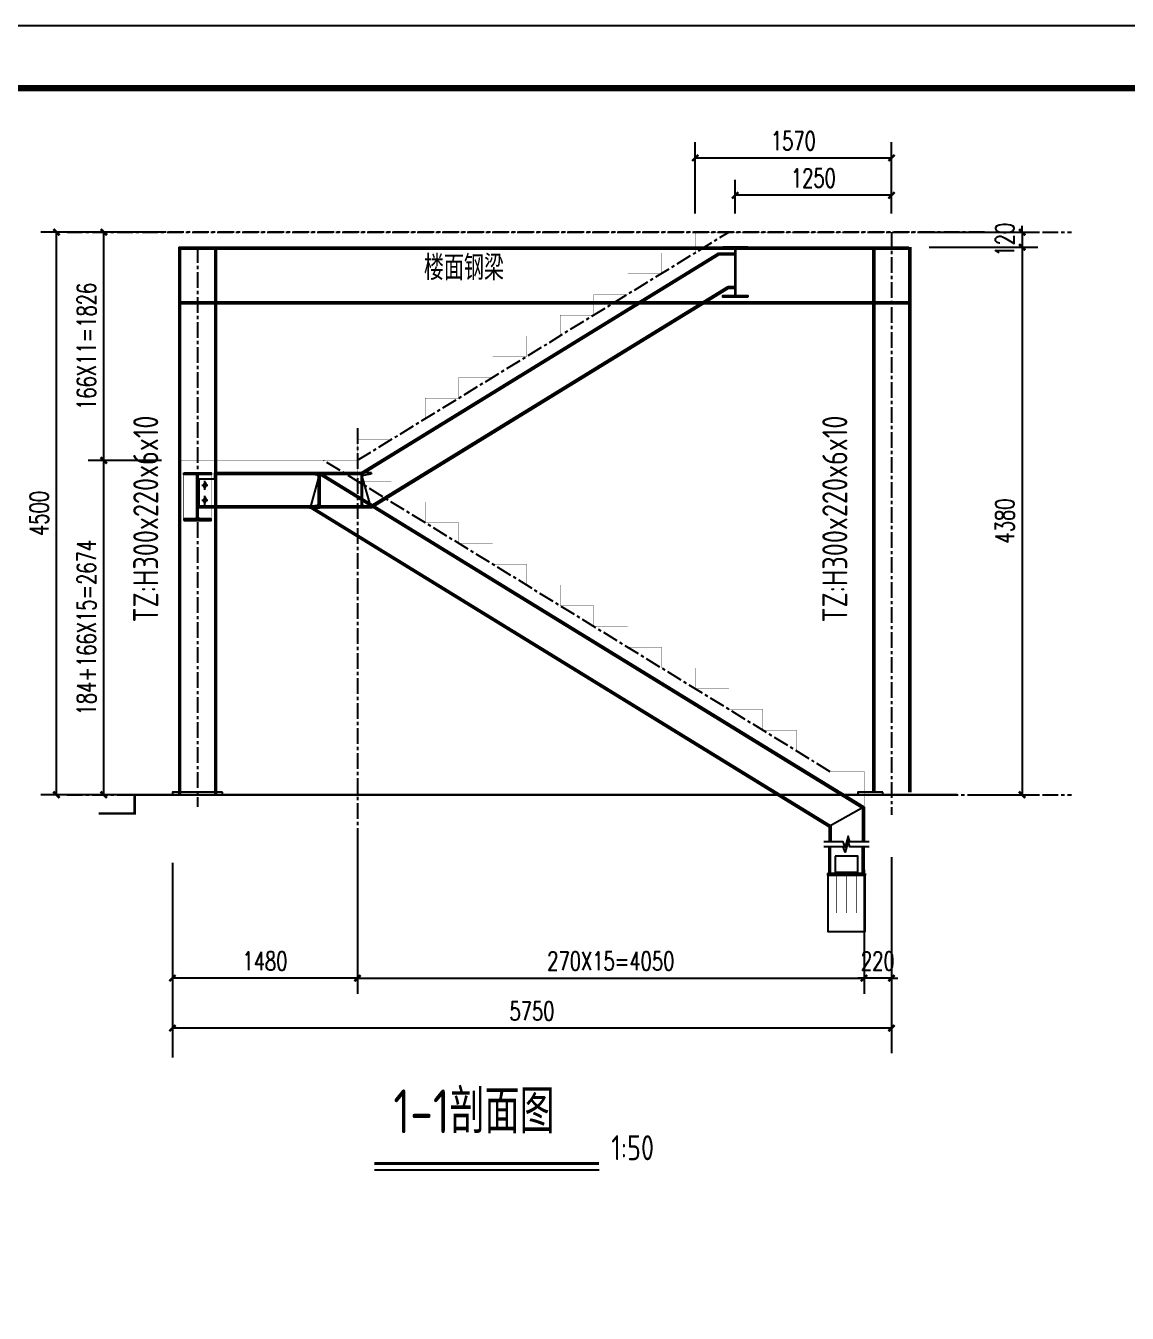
# Model space of a CAD drawing. Extents: x 180850 to 1399066, y 113487 to 334416.
# Drawn here: x 564763 to 573571, y 124188 to 134487 of the extents above; entities that cross this region are included whole.
import ezdxf
from ezdxf.enums import TextEntityAlignment as Align

# ---------------------------------------------------------------- set-up
doc = ezdxf.new("R2010")
doc.units = 0
doc.header["$LTSCALE"] = 1000
doc.linetypes.add('0$0$CENTERX2', pattern=[4, 2.5, -0.5, 0.5, -0.5])
for name, color, linetype in [('A-土建墙柱（含管井、立管）', 6, 'Continuous'), ('AXIS', 3, 'Continuous'), ('BEAM_DE', 7, 'Continuous'), ('DOTE', 1, 'Continuous'), ('GL', 150, 'Continuous'), ('GZ', 50, 'Continuous'), ('NUM', 7, 'Continuous'), ('Prof', 2, 'Continuous'), ('PUB_TITLE', 4, 'Continuous'), ('PZ', 202, 'Continuous'), ('STGJ_BOLT_THIN', 9, 'Continuous'), ('WL', 10, 'Continuous'), ('型钢', 6, 'Continuous')]:
    doc.layers.add(name, color=color, linetype=linetype)
doc.layers.add('S-OTHR-THIN', color=7, linetype='Continuous', lineweight=18)
doc.styles.add('_TCH_DIM_T3', font='SIMPLEX', dxfattribs={"width": 0.705882, "bigfont": 'GBCBIG'})
doc.styles.add('TSSD_Norm', font='tssdeng.shx', dxfattribs={"bigfont": 'hztxt.shx'})
doc.dimstyles.new('_TCH_ARCH&&50', dxfattribs={"dimtxt": 148.75, "dimasz": 50, "dimexe": 125, "dimexo": 150, "dimgap": 63.125, "dimtad": 1, "dimdec": 0, "dimzin": 0, "dimdsep": 46, "dimtxsty": '_TCH_DIM_T3', "dimblk": 'ARCHTICK', "dimcen": 0.09, "dimclrt": 7, "dimazin": 2, "dimtfac": 1, "dimtdec": 0, "dimtix": 1, "dimtmove": 2, "dimatfit": 3, "dimfxl": 1, "dimtolj": 1, "dimtzin": 0, "dimarcsym": 0})

# ---------------------------------------------------------------- blocks, each defined once
blk = doc.blocks.new('_ArchTick')
at = {"color": 0, "linetype": 'ByBlock', "const_width": 0.4}
blk.add_lwpolyline([(-0.5, -0.5), (0.5, 0.5)], dxfattribs=at)
blk = doc.blocks.new('*D1665')
at = {"layer": 'AXIS', "color": 0, "linetype": 'ByBlock', "lineweight": -2, "transparency": 16777216}
for p, q in [((565936, 127686), (565936, 126344)), ((571686, 127686), (571686, 126344)), ((571686, 126469), (565936, 126469))]:
    blk.add_line(p, q, dxfattribs=at)
at = {"layer": 'Defpoints', "color": 0, "linetype": 'ByBlock', "transparency": 16777216}
for p in [(565936, 127836), (571686, 127836), (565936, 126469)]:
    blk.add_point(p, dxfattribs=at)
at = {"layer": 'AXIS', "color": 0, "linetype": 'ByBlock', "lineweight": -2, "transparency": 16777216, "xscale": 50, "yscale": 50, "zscale": 50, "rotation": 180}
blk.add_blockref('_ArchTick', (565936, 126469), dxfattribs=at)
at = {"layer": 'AXIS', "color": 0, "linetype": 'ByBlock', "lineweight": -2, "transparency": 16777216, "xscale": 50, "yscale": 50, "zscale": 50}
blk.add_blockref('_ArchTick', (571686, 126469), dxfattribs=at)
at = {"layer": 'AXIS', "color": 7, "linetype": 'ByBlock', "transparency": 16777216, "insert": (568811, 126606), "char_height": 148.8, "attachment_point": 5, "style": '_TCH_DIM_T3'}
blk.add_mtext('\\A1;5750', dxfattribs=at)
blk = doc.blocks.new('*D1666')
at = {"layer": 'AXIS', "color": 0, "linetype": 'ByBlock', "lineweight": -2, "transparency": 16777216}
for p, q in [((567416, 127997), (567416, 126744)), ((565936, 127686), (565936, 126744)), ((567416, 126869), (565936, 126869))]:
    blk.add_line(p, q, dxfattribs=at)
at = {"layer": 'Defpoints', "color": 0, "linetype": 'ByBlock', "transparency": 16777216}
for p in [(567416, 128147), (565936, 127836), (565936, 126869)]:
    blk.add_point(p, dxfattribs=at)
at = {"layer": 'AXIS', "color": 0, "linetype": 'ByBlock', "lineweight": -2, "transparency": 16777216, "xscale": 50, "yscale": 50, "zscale": 50, "rotation": 180}
blk.add_blockref('_ArchTick', (565936, 126869), dxfattribs=at)
at = {"layer": 'AXIS', "color": 0, "linetype": 'ByBlock', "lineweight": -2, "transparency": 16777216, "xscale": 50, "yscale": 50, "zscale": 50}
blk.add_blockref('_ArchTick', (567416, 126869), dxfattribs=at)
at = {"layer": 'AXIS', "color": 7, "linetype": 'ByBlock', "transparency": 16777216, "insert": (566676, 127006), "char_height": 148.8, "attachment_point": 5, "style": '_TCH_DIM_T3'}
blk.add_mtext('\\A1;1480', dxfattribs=at)
blk = doc.blocks.new('*D1667')
at = {"layer": 'AXIS', "color": 0, "linetype": 'ByBlock', "lineweight": -2, "transparency": 16777216}
for p, q in [((565848, 131010), (565262, 131010)), ((565387, 128336), (565387, 131010)), ((565836, 128336), (565262, 128336))]:
    blk.add_line(p, q, dxfattribs=at)
at = {"layer": 'Defpoints', "color": 0, "linetype": 'ByBlock', "transparency": 16777216}
for p in [(565387, 131010), (565998, 131010), (565986, 128336)]:
    blk.add_point(p, dxfattribs=at)
at = {"layer": 'AXIS', "color": 0, "linetype": 'ByBlock', "lineweight": -2, "transparency": 16777216, "xscale": 50, "yscale": 50, "zscale": 50}
for p, rotation in [((565387, 131010), 90), ((565387, 128336), 270)]:
    blk.add_blockref('_ArchTick', p, dxfattribs=dict(at, rotation=rotation))
at = {"layer": 'AXIS', "color": 7, "linetype": 'ByBlock', "transparency": 16777216, "insert": (565250, 129673), "char_height": 148.75, "attachment_point": 5, "rotation": 90, "style": '_TCH_DIM_T3'}
blk.add_mtext('\\A1;184+166X15=2674', dxfattribs=at)
blk = doc.blocks.new('*D1668')
at = {"layer": 'AXIS', "color": 0, "linetype": 'ByBlock', "lineweight": -2, "transparency": 16777216}
for p, q in [((565886, 132836), (564884, 132836)), ((565009, 128336), (565009, 132836)), ((565836, 128336), (564884, 128336))]:
    blk.add_line(p, q, dxfattribs=at)
at = {"layer": 'Defpoints', "color": 0, "linetype": 'ByBlock', "transparency": 16777216}
for p in [(565009, 132836), (566036, 132836), (565986, 128336)]:
    blk.add_point(p, dxfattribs=at)
at = {"layer": 'AXIS', "color": 0, "linetype": 'ByBlock', "lineweight": -2, "transparency": 16777216, "xscale": 50, "yscale": 50, "zscale": 50}
for p, rotation in [((565009, 132836), 90), ((565009, 128336), 270)]:
    blk.add_blockref('_ArchTick', p, dxfattribs=dict(at, rotation=rotation))
at = {"layer": 'AXIS', "color": 7, "linetype": 'ByBlock', "transparency": 16777216, "insert": (564871, 130586), "char_height": 148.8, "attachment_point": 5, "rotation": 90, "style": '_TCH_DIM_T3'}
blk.add_mtext('\\A1;4500', dxfattribs=at)
blk = doc.blocks.new('*D1669')
at = {"layer": 'AXIS', "color": 0, "linetype": 'ByBlock', "lineweight": -2, "transparency": 16777216}
for p, q in [((565886, 132836), (565262, 132836)), ((565387, 131010), (565387, 132836)), ((565848, 131010), (565262, 131010))]:
    blk.add_line(p, q, dxfattribs=at)
at = {"layer": 'Defpoints', "color": 0, "linetype": 'ByBlock', "transparency": 16777216}
for p in [(565387, 132836), (566036, 132836), (565998, 131010)]:
    blk.add_point(p, dxfattribs=at)
at = {"layer": 'AXIS', "color": 0, "linetype": 'ByBlock', "lineweight": -2, "transparency": 16777216, "xscale": 50, "yscale": 50, "zscale": 50}
for p, rotation in [((565387, 132836), 90), ((565387, 131010), 270)]:
    blk.add_blockref('_ArchTick', p, dxfattribs=dict(at, rotation=rotation))
at = {"layer": 'AXIS', "color": 7, "linetype": 'ByBlock', "transparency": 16777216, "insert": (565250, 131923), "char_height": 148.75, "attachment_point": 5, "rotation": 90, "style": '_TCH_DIM_T3'}
blk.add_mtext('\\A1;166X11=1826', dxfattribs=at)
blk = doc.blocks.new('*D1670')
at = {"layer": 'AXIS', "color": 0, "linetype": 'ByBlock', "lineweight": -2, "transparency": 16777216}
for p, q in [((571986, 132716), (572855, 132716)), ((572730, 132716), (572730, 128336)), ((572350, 128336), (572855, 128336))]:
    blk.add_line(p, q, dxfattribs=at)
at = {"layer": 'Defpoints', "color": 0, "linetype": 'ByBlock', "transparency": 16777216}
for p in [(571836, 132716), (572200, 128336), (572730, 128336)]:
    blk.add_point(p, dxfattribs=at)
at = {"layer": 'AXIS', "color": 0, "linetype": 'ByBlock', "lineweight": -2, "transparency": 16777216, "xscale": 50, "yscale": 50, "zscale": 50}
for p, rotation in [((572730, 132716), 90), ((572730, 128336), 270)]:
    blk.add_blockref('_ArchTick', p, dxfattribs=dict(at, rotation=rotation))
at = {"layer": 'AXIS', "color": 7, "linetype": 'ByBlock', "transparency": 16777216, "insert": (572592, 130526), "char_height": 148.8, "attachment_point": 5, "rotation": 90, "style": '_TCH_DIM_T3'}
blk.add_mtext('\\A1;4380', dxfattribs=at)
blk = doc.blocks.new('*D1671')
at = {"layer": 'AXIS', "color": 0, "linetype": 'ByBlock', "lineweight": -2, "transparency": 16777216}
for p, q in [((567416, 127997), (567416, 126744)), ((571466, 127736), (571466, 126744)), ((567416, 126869), (571466, 126869))]:
    blk.add_line(p, q, dxfattribs=at)
at = {"layer": 'Defpoints', "color": 0, "linetype": 'ByBlock', "transparency": 16777216}
for p in [(567416, 128147), (571466, 127886), (571466, 126869)]:
    blk.add_point(p, dxfattribs=at)
at = {"layer": 'AXIS', "color": 0, "linetype": 'ByBlock', "lineweight": -2, "transparency": 16777216, "xscale": 50, "yscale": 50, "zscale": 50, "rotation": 180}
blk.add_blockref('_ArchTick', (567416, 126869), dxfattribs=at)
at = {"layer": 'AXIS', "color": 0, "linetype": 'ByBlock', "lineweight": -2, "transparency": 16777216, "xscale": 50, "yscale": 50, "zscale": 50}
blk.add_blockref('_ArchTick', (571466, 126869), dxfattribs=at)
at = {"layer": 'AXIS', "color": 7, "linetype": 'ByBlock', "transparency": 16777216, "insert": (569441, 127006), "char_height": 148.75, "attachment_point": 5, "style": '_TCH_DIM_T3'}
blk.add_mtext('\\A1;270X15=4050', dxfattribs=at)
blk = doc.blocks.new('A$C1A291124')
at = {"layer": '型钢'}
for p, q in [((-82, -4), (-82, 0)), ((-82, 0), (0, 0)), ((0, 0), (0, -280)), ((-21, -19), (-77, -10)), ((-10, -249), (-10, -31)), ((-82, -276), (-82, -280)), ((-82, -280), (0, -280)), ((-21, -261), (-77, -270))]:
    blk.add_line(p, q, dxfattribs=at)
for centre, radius, start, end in [((-76, -4), 6.25, 180, 261), ((-22, -31), 12.5, 0, 81), ((-76, -276), 6.25, 99, 180), ((-22, -249), 12.5, 279, 0)]:
    blk.add_arc(centre, radius, start, end, dxfattribs=at)
blk = doc.blocks.new('*D1672')
at = {"layer": 'AXIS', "color": 0, "linetype": 'ByBlock', "lineweight": -2, "transparency": 16777216}
for p, q in [((572730, 132836), (572730, 132886)), ((571986, 132836), (572855, 132836)), ((572730, 132836), (572730, 132716)), ((571986, 132716), (572855, 132716)), ((572730, 132716), (572730, 132666))]:
    blk.add_line(p, q, dxfattribs=at)
at = {"layer": 'Defpoints', "color": 0, "linetype": 'ByBlock', "transparency": 16777216}
for p in [(571836, 132836), (571836, 132716), (572730, 132716)]:
    blk.add_point(p, dxfattribs=at)
at = {"layer": 'AXIS', "color": 0, "linetype": 'ByBlock', "lineweight": -2, "transparency": 16777216, "xscale": 50, "yscale": 50, "zscale": 50}
for p, rotation in [((572730, 132836), 270), ((572730, 132716), 90)]:
    blk.add_blockref('_ArchTick', p, dxfattribs=dict(at, rotation=rotation))
at = {"layer": 'AXIS', "color": 7, "linetype": 'ByBlock', "transparency": 16777216, "insert": (572592, 132776), "char_height": 148.8, "attachment_point": 5, "rotation": 90, "style": '_TCH_DIM_T3'}
blk.add_mtext('\\A1;120', dxfattribs=at)
blk = doc.blocks.new('*D1673')
at = {"layer": 'AXIS', "color": 0, "linetype": 'ByBlock', "lineweight": -2, "transparency": 16777216}
for p, q in [((571466, 127736), (571466, 126744)), ((571686, 127686), (571686, 126744)), ((571466, 126869), (571416, 126869)), ((571686, 126869), (571466, 126869)), ((571686, 126869), (571736, 126869))]:
    blk.add_line(p, q, dxfattribs=at)
at = {"layer": 'Defpoints', "color": 0, "linetype": 'ByBlock', "transparency": 16777216}
for p in [(571466, 127886), (571686, 127836), (571466, 126869)]:
    blk.add_point(p, dxfattribs=at)
at = {"layer": 'AXIS', "color": 0, "linetype": 'ByBlock', "lineweight": -2, "transparency": 16777216, "xscale": 50, "yscale": 50, "zscale": 50}
blk.add_blockref('_ArchTick', (571466, 126869), dxfattribs=at)
at = {"layer": 'AXIS', "color": 0, "linetype": 'ByBlock', "lineweight": -2, "transparency": 16777216, "xscale": 50, "yscale": 50, "zscale": 50, "rotation": 180}
blk.add_blockref('_ArchTick', (571686, 126869), dxfattribs=at)
at = {"layer": 'AXIS', "color": 7, "linetype": 'ByBlock', "transparency": 16777216, "insert": (571576, 127006), "char_height": 148.8, "attachment_point": 5, "style": '_TCH_DIM_T3'}
blk.add_mtext('\\A1;220', dxfattribs=at)
blk = doc.blocks.new('*D1691')
at = {"layer": 'AXIS', "color": 0, "linetype": 'ByBlock', "lineweight": -2, "transparency": 16777216}
for p, q in [((570116, 132986), (570116, 133555)), ((571686, 132986), (571686, 133555)), ((570116, 133430), (571686, 133430))]:
    blk.add_line(p, q, dxfattribs=at)
at = {"layer": 'Defpoints', "color": 0, "linetype": 'ByBlock', "transparency": 16777216}
for p in [(571686, 133430), (570116, 132836), (571686, 132836)]:
    blk.add_point(p, dxfattribs=at)
at = {"layer": 'AXIS', "color": 0, "linetype": 'ByBlock', "lineweight": -2, "transparency": 16777216, "xscale": 50, "yscale": 50, "zscale": 50, "rotation": 180}
blk.add_blockref('_ArchTick', (570116, 133430), dxfattribs=at)
at = {"layer": 'AXIS', "color": 0, "linetype": 'ByBlock', "lineweight": -2, "transparency": 16777216, "xscale": 50, "yscale": 50, "zscale": 50}
blk.add_blockref('_ArchTick', (571686, 133430), dxfattribs=at)
at = {"layer": 'AXIS', "color": 7, "linetype": 'ByBlock', "transparency": 16777216, "insert": (570901, 133567), "char_height": 148.8, "attachment_point": 5, "style": '_TCH_DIM_T3'}
blk.add_mtext('\\A1;1570', dxfattribs=at)
blk = doc.blocks.new('*D1692')
at = {"layer": 'AXIS', "color": 0, "linetype": 'ByBlock', "lineweight": -2, "transparency": 16777216}
for p, q in [((570436, 132986), (570436, 133256)), ((571686, 132986), (571686, 133256)), ((571686, 133131), (570436, 133131))]:
    blk.add_line(p, q, dxfattribs=at)
at = {"layer": 'Defpoints', "color": 0, "linetype": 'ByBlock', "transparency": 16777216}
for p in [(570436, 133131), (570436, 132836), (571686, 132836)]:
    blk.add_point(p, dxfattribs=at)
at = {"layer": 'AXIS', "color": 0, "linetype": 'ByBlock', "lineweight": -2, "transparency": 16777216, "xscale": 50, "yscale": 50, "zscale": 50, "rotation": 180}
blk.add_blockref('_ArchTick', (570436, 133131), dxfattribs=at)
at = {"layer": 'AXIS', "color": 0, "linetype": 'ByBlock', "lineweight": -2, "transparency": 16777216, "xscale": 50, "yscale": 50, "zscale": 50}
blk.add_blockref('_ArchTick', (571686, 133131), dxfattribs=at)
at = {"layer": 'AXIS', "color": 7, "linetype": 'ByBlock', "transparency": 16777216, "insert": (571061, 133269), "char_height": 148.8, "attachment_point": 5, "style": '_TCH_DIM_T3'}
blk.add_mtext('\\A1;1250', dxfattribs=at)

msp = doc.modelspace()

# ---------------------------------------------------------------- hatches: boundary and pattern name
at = {"layer": 'STGJ_BOLT_THIN'}
for points in [[(566196.39, 130787.75), (566184.39, 130811.75), (566196.39, 130835.75), (566208.39, 130811.75)], [(566196.39, 130667.75), (566184.39, 130691.75), (566196.39, 130715.75), (566208.39, 130691.75)]]:
    msp.add_hatch(color=256, dxfattribs=at).paths.add_polyline_path(points)

# ---------------------------------------------------------------- linework, layer by layer
for p, q in [((565986.4, 132715.75), (571824.39, 132715.75)), ((565986.4, 132703.75), (571824.39, 132703.75)), ((565986.4, 132277.75), (571824.39, 132277.75)), ((565986.4, 132265.75), (571824.39, 132265.75))]:
    msp.add_line(p, q)
at = {"layer": 'A-土建墙柱（含管井、立管）'}
msp.add_line((571416.39, 127715.02), (571236.39, 127715.02), dxfattribs=at)
msp.add_lwpolyline([(571236.39, 127845.02), (571236.39, 127705.02), (571416.39, 127705.02), (571416.39, 127845.02)], close=True, dxfattribs=at)
at = {"layer": 'AXIS', "linetype": 'ByBlock'}
for p, q in [((571686.39, 127835.75), (571686.39, 126268.5)), ((565936.39, 127791.88), (565936.39, 126233.36))]:
    msp.add_line(p, q, dxfattribs=at)
at = {"layer": 'BEAM_DE'}
msp.add_lwpolyline([(571476.39, 127705.02), (571176.39, 127705.02), (571176.39, 127241.83), (571476.39, 127241.83)], close=True, dxfattribs=at)
at = {"layer": 'DOTE', "color": 8, "linetype": '0$0$CENTERX2', "ltscale": 0.05}
for p, q in [((572428.42, 132835.75), (564883.8, 132835.75)), ((565093.31, 132835.75), (573125.48, 132835.75)), ((567416.39, 131011.75), (570385.82, 132837.4)), ((571686.39, 132835.75), (571686.39, 128174.62)), ((566136.39, 132715.75), (566136.39, 128240.32)), ((567416.39, 131268.2), (567416.39, 127980.96)), ((571196.39, 128519.75), (567146.39, 131009.75)), ((565093.31, 128335.75), (573125.48, 128335.75))]:
    msp.add_line(p, q, dxfattribs=at)
at = {"layer": 'GL'}
for p, q in [((567444.67, 130911.75), (570303.2, 132669.22)), ((567448.35, 130898.75), (570306.87, 132656.22)), ((570303.2, 132669.22), (570432.39, 132669.22)), ((570306.87, 132656.22), (570432.39, 132656.22)), ((570428.89, 132715.75), (570428.89, 132715.75)), ((567520.18, 130644.75), (570378.71, 132402.22)), ((567523.86, 130631.75), (570382.39, 132389.22)), ((570378.71, 132402.22), (570432.39, 132402.22)), ((570382.39, 132389.22), (570432.39, 132389.22)), ((567444.67, 130911.75), (566271.39, 130911.75)), ((566271.39, 130911.75), (566271.39, 130861.75)), ((567114.85, 130911.75), (567037.35, 130631.75)), ((571466.39, 128236.37), (567114.85, 130911.75)), ((567523.86, 130631.75), (567444.67, 130911.75)), ((566146.39, 130861.75), (566271.39, 130861.75)), ((566146.39, 130861.75), (566146.39, 130631.75)), ((567448.34, 130898.75), (566271.39, 130898.75)), ((571453.37, 128229.11), (567114.49, 130896.71)), ((567520.18, 130644.75), (566146.39, 130644.75)), ((567523.86, 130631.75), (566146.39, 130631.75)), ((571186.11, 128080), (567038.92, 130629.75)), ((571199.12, 128087.26), (567043.97, 130641.91)), ((571466.39, 128238.37), (571186.39, 128082.16)), ((571453.39, 128231.11), (571453.39, 127960.58)), ((571466.39, 128238.37), (571466.39, 127960.58)), ((571186.39, 128082.16), (571186.39, 127960.58)), ((571199.39, 128089.41), (571199.39, 127960.58)), ((571186.39, 127705.02), (571186.39, 127920.58)), ((571198.39, 127705.02), (571198.39, 127920.58)), ((571454.39, 127705.02), (571454.39, 127920.58)), ((571466.39, 127705.02), (571466.39, 127920.58))]:
    msp.add_line(p, q, dxfattribs=at)
for points in [[(570536.39, 132715.75), (570336.39, 132715.75), (570336.39, 132702.75), (570536.39, 132702.75)], [(570440.39, 132702.75), (570432.39, 132702.75), (570432.39, 132328.75), (570440.39, 132328.75)], [(570536.39, 132315.75), (570336.39, 132315.75), (570336.39, 132328.75), (570536.39, 132328.75)], [(566026.39, 130911.75), (566246.39, 130911.75), (566246.39, 130898.75), (566026.39, 130898.75)], [(566132.39, 130898.75), (566140.39, 130898.75), (566140.39, 130543.77), (566132.39, 130543.77)], [(566026.39, 130530.77), (566246.39, 130530.77), (566246.39, 130543.77), (566026.39, 130543.77)]]:
    msp.add_lwpolyline(points, close=True, dxfattribs=at)
for points in [[(571507.39, 127960.58), (571352.39, 127960.58), (571338.39, 128004.58), (571314.39, 127916.58), (571300.39, 127960.58), (571145.39, 127960.58)], [(571507.39, 127920.58), (571352.39, 127920.58), (571338.39, 127964.58), (571314.39, 127876.58), (571300.39, 127920.58), (571145.39, 127920.58)]]:
    msp.add_lwpolyline(points, dxfattribs=at)
at = {"layer": 'GZ'}
for p, q in [((565986.4, 132715.75), (565986.4, 128335.75)), ((565998.4, 132715.75), (565998.4, 128335.75)), ((566274.4, 132715.75), (566274.4, 128335.75)), ((566286.4, 132715.75), (566286.4, 128335.75)), ((571536.39, 132715.75), (571536.39, 128355.75)), ((571548.39, 132715.75), (571548.39, 128355.75)), ((571824.39, 132715.75), (571824.39, 128355.75)), ((571836.39, 132715.75), (571836.39, 128355.75))]:
    msp.add_line(p, q, dxfattribs=at)
for points in [[(566336.37, 128355.75), (565936.4, 128355.75), (565936.4, 128335.75), (566336.37, 128335.75)], [(571616.35, 128355.75), (571416.39, 128355.75), (571416.39, 128335.75), (571616.35, 128335.75)]]:
    msp.add_lwpolyline(points, close=True, dxfattribs=at)
at = {"layer": 'NUM'}
for points, const_width in [([(572210.95, 128335.75), (565633.56, 128335.75), (565633.56, 128185.75), (565346.7, 128185.75), (565346.7, 128185.75), (565346.7, 128185.75)], 20), ([(567550.72, 125386.28), (569347.74, 125386.28)], 25)]:
    msp.add_lwpolyline(points, dxfattribs=dict(at, const_width=const_width))
msp.add_lwpolyline([(567550.72, 125336.28), (569347.74, 125336.28)], dxfattribs=at)
at = {"layer": 'Prof', "color": 21}
msp.add_lwpolyline([(571476.39, 127705.02), (571476.39, 127689.02), (571176.39, 127689.02), (571176.39, 127705.02)], close=True, dxfattribs=at)
at = {"layer": 'PUB_TITLE'}
msp.add_lwpolyline([(552677.75, 113487.35), (582377.75, 113487.35), (582377.75, 134487.35), (552677.75, 134487.35)], close=True, dxfattribs=at)
at = {"layer": 'PUB_TITLE', "const_width": 50}
msp.add_lwpolyline([(553927.75, 113987.35), (581877.75, 113987.35), (581877.75, 133987.35), (553927.75, 133987.35)], close=True, dxfattribs=at)
at = {"layer": 'PZ', "const_width": 2}
for points in [[(567416.39, 131009.75), (567416.39, 131009.75), (567416.39, 131009.75), (567416.39, 131009.75), (567416.39, 131009.75), (567416.39, 131009.75), (567416.39, 131009.75), (567416.39, 131009.75), (567416.39, 131009.75), (567416.39, 131175.75), (567686.39, 131175.75), (567686.39, 131341.75), (567956.39, 131341.75), (567956.39, 131507.75), (568226.39, 131507.75), (568226.39, 131673.75), (568496.39, 131673.75), (568496.39, 131839.75), (568766.39, 131839.75), (568766.39, 132005.75), (569036.39, 132005.75), (569036.39, 132171.75), (569306.39, 132171.75), (569306.39, 132337.75), (569576.39, 132337.75), (569576.39, 132503.75), (569846.39, 132503.75), (569846.39, 132669.75), (570116.39, 132669.75), (570116.39, 132835.75), (571336.39, 132835.75), (571336.39, 132835.75), (571336.39, 132835.75)], [(571196.39, 128519.75), (571196.39, 128519.75), (571196.39, 128519.75), (571196.39, 128685.75), (570926.39, 128685.75), (570926.39, 128851.75), (570656.39, 128851.75), (570656.39, 129017.75), (570386.39, 129017.75), (570386.39, 129183.75), (570116.39, 129183.75), (570116.39, 129349.75), (569846.39, 129349.75), (569846.39, 129515.75), (569576.39, 129515.75), (569576.39, 129681.75), (569306.39, 129681.75), (569306.39, 129847.75), (569036.39, 129847.75), (569036.39, 130013.75), (568766.39, 130013.75), (568766.39, 130179.75), (568496.39, 130179.75), (568496.39, 130345.75), (568226.39, 130345.75), (568226.39, 130511.75), (567956.39, 130511.75), (567956.39, 130677.75), (567686.39, 130677.75), (567686.39, 130843.75), (567416.39, 130843.75), (567416.39, 131009.75), (565998.39, 131009.75)], [(571466.39, 128238.37), (571466.39, 128238.37), (571466.39, 128238.37), (571466.39, 128521.75), (571196.39, 128521.75)]]:
    msp.add_lwpolyline(points, dxfattribs=at)
at = {"layer": 'PZ', "linetype": 'ByBlock', "const_width": 4}
for points in [[(566026.39, 130898.75), (566117.92, 130898.75), (566132.39, 130882.53), (566132.39, 130563.11), (566112.79, 130543.77), (566026.39, 130543.77), (566026.39, 130898.75)], [(566246.39, 130898.75), (566154.85, 130898.75), (566140.39, 130882.53), (566140.39, 130563.11), (566159.98, 130543.77), (566246.39, 130543.77), (566246.39, 130898.75)]]:
    msp.add_lwpolyline(points, dxfattribs=at)
at = {"layer": 'STGJ_BOLT_THIN'}
for p, q in [((566172.39, 130811.75), (566220.39, 130811.75)), ((566196.39, 130835.75), (566184.39, 130811.75)), ((566196.39, 130787.75), (566184.39, 130811.75)), ((566196.39, 130775.75), (566196.39, 130847.75)), ((566196.39, 130835.75), (566208.39, 130811.75)), ((566196.39, 130787.75), (566208.39, 130811.75)), ((566196.39, 130715.75), (566184.39, 130691.75)), ((566196.39, 130655.75), (566196.39, 130727.75)), ((566196.39, 130715.75), (566208.39, 130691.75)), ((566172.39, 130691.75), (566220.39, 130691.75)), ((566196.39, 130667.75), (566184.39, 130691.75)), ((566196.39, 130667.75), (566208.39, 130691.75))]:
    msp.add_line(p, q, dxfattribs=at)
at = {"layer": 'WL', "const_width": 5}
for points in [[(571246.39, 127689.02), (571246.39, 127389.01)], [(571326.39, 127689.02), (571326.39, 127389.01)], [(571406.39, 127689.02), (571406.39, 127389.01)]]:
    msp.add_lwpolyline(points, dxfattribs=at)

# ---------------------------------------------------------------- block references
msp.add_blockref('A$C1A291124', (567114.85, 130911.75))
at = {"xscale": -1}
msp.add_blockref('A$C1A291124', (567444.67, 130911.75), dxfattribs=at)

# ---------------------------------------------------------------- texts
at = {"layer": 'NUM', "style": 'TSSD_Norm', "width": 0.8}
for s, height, p in [('1-1剖面图', 350, (567703.28, 125523.59)), ('1:50', 200, (569445.15, 125352.51))]:
    msp.add_text(s, height=height, dxfattribs=at).set_placement(p, align=Align.BOTTOM_LEFT)
at = {"layer": 'S-OTHR-THIN', "style": 'TSSD_Norm', "width": 0.8}
msp.add_text('楼面钢梁', height=200, dxfattribs=at).set_placement((568267.02, 132392.09), align=Align.BOTTOM_CENTER)
for p in [(565882.49, 130541.59), (571392.49, 130541.59)]:
    msp.add_text('TZ:H300x220x6x10', height=200, rotation=90, dxfattribs=at).set_placement(p, align=Align.BOTTOM_CENTER)

# ---------------------------------------------------------------- dimensions: what is measured, and where the dimension line sits
at = {"layer": 'AXIS', "linetype": 'ByBlock'}
for base, p1, p2, picture, middle in [((571686.39, 133429.69), (570116.39, 132835.75), (571686.39, 132835.75), '*D1691', (570901.39, 133567.19)), ((570436.39, 133131.27), (571686.39, 132835.75), (570436.39, 132835.75), '*D1692', (571061.39, 133268.77)), ((565936.39, 126868.5), (567416.39, 128146.96), (565936.39, 127835.75), '*D1666', (566676.39, 127006)), ((565936.39, 126468.5), (571686.39, 127835.75), (565936.39, 127835.75), '*D1665', (568811.39, 126606))]:
    dim = msp.add_linear_dim(base=base, p1=p1, p2=p2, dimstyle='_TCH_ARCH&&50', dxfattribs=at)
    dim.commit()
    dim.dimension.update_dxf_attribs({"geometry": picture, "text_midpoint": middle})
for base, p1, p2, angle, picture, middle in [((565008.8, 132835.75), (565986.39, 128335.75), (566036.39, 132835.75), 270, '*D1668', (564871.3, 130585.75)), ((572729.54, 132715.75), (571836.39, 132835.75), (571836.39, 132715.75), 90, '*D1672', (572592.04, 132775.75)), ((572729.54, 128335.75), (571836.39, 132715.75), (572200.23, 128335.75), 90, '*D1670', (572592.04, 130525.75)), ((571466.39, 126868.5), (571686.39, 127835.75), (571466.39, 127886.04), 180, '*D1673', (571576.39, 127006))]:
    dim = msp.add_linear_dim(base=base, p1=p1, p2=p2, angle=angle, dimstyle='_TCH_ARCH&&50', dxfattribs=at)
    dim.commit()
    dim.dimension.update_dxf_attribs({"geometry": picture, "text_midpoint": middle})
for base, p1, p2, text, picture, middle in [((565387.1, 132835.75), (565998.39, 131009.75), (566036.39, 132835.75), '166X11=<>', '*D1669', (565249.6, 131922.75)), ((565387.1, 131009.75), (565986.39, 128335.75), (565998.39, 131009.75), '184+166X15=<>', '*D1667', (565249.6, 129672.75))]:
    dim = msp.add_linear_dim(base=base, p1=p1, p2=p2, angle=270, text=text, dimstyle='_TCH_ARCH&&50', dxfattribs=at)
    dim.commit()
    dim.dimension.update_dxf_attribs({"geometry": picture, "text_midpoint": middle})
dim = msp.add_linear_dim(base=(571466.39, 126868.5), p1=(567416.39, 128146.96), p2=(571466.39, 127886.04), text='270X15=<>', dimstyle='_TCH_ARCH&&50', dxfattribs=at)
dim.commit()
dim.dimension.update_dxf_attribs({"geometry": '*D1671', "text_midpoint": (569441.39, 127006)})

doc.saveas('drawing.dxf')
